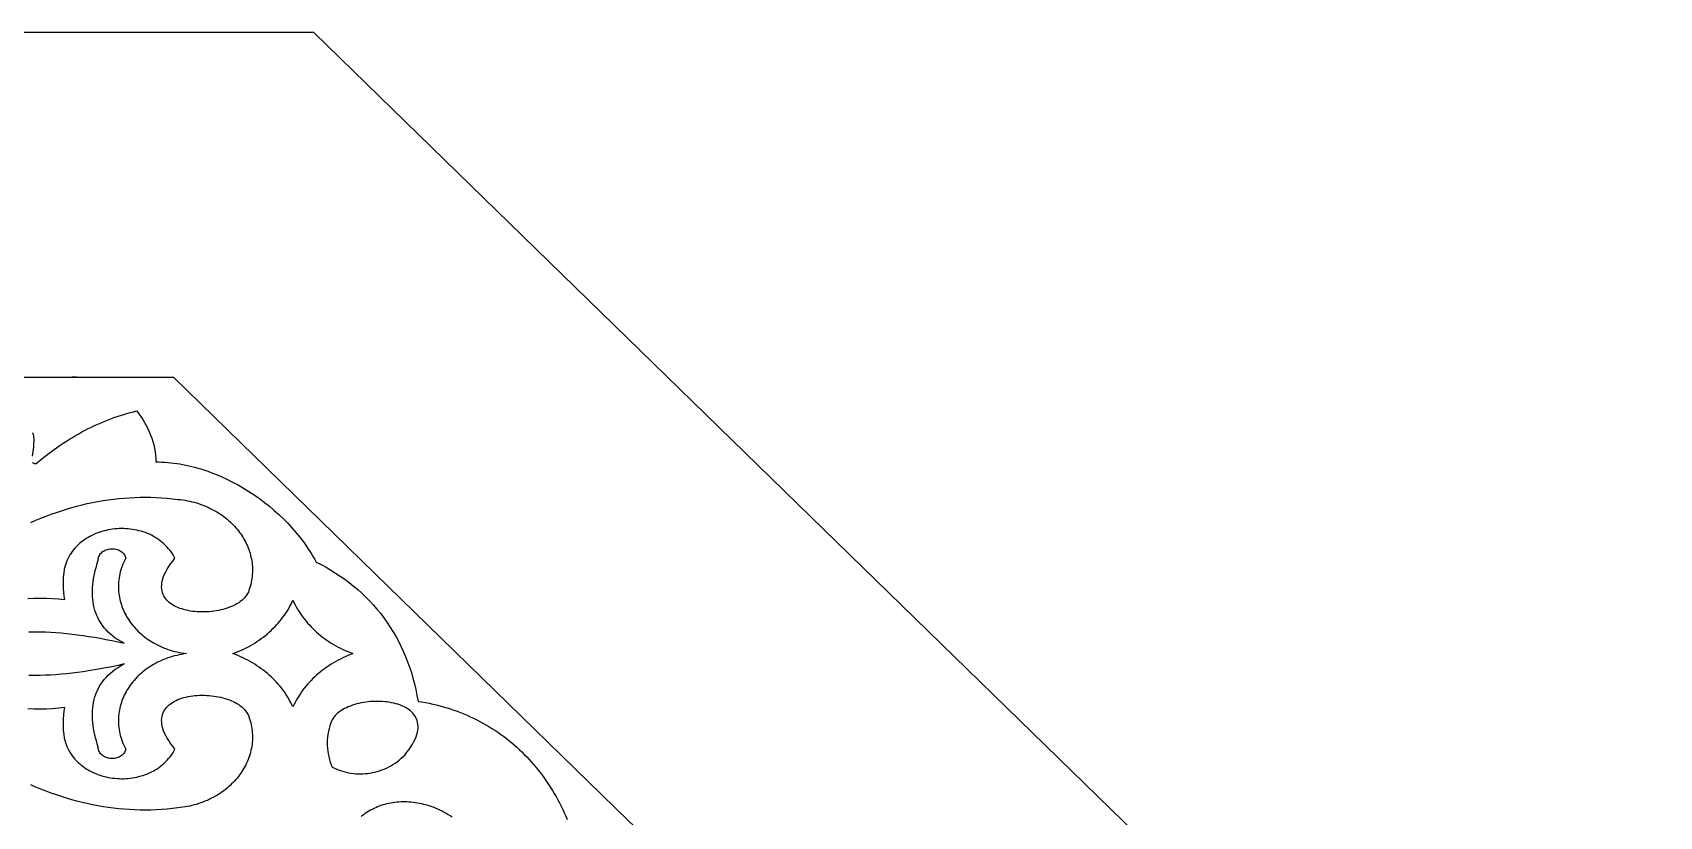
# Model space of a CAD drawing. Extents: x -335 to 335, y -262 to 262.
# Drawn here: x 99.2 to 335, y 148.9 to 262.5 of the extents above; entities that cross this region are included whole.
import ezdxf

# ---------------------------------------------------------------- set-up
doc = ezdxf.new("R2010")
doc.units = 0
doc.layers.add('LAYER_1', color=18, linetype='CONTINUOUS')

msp = doc.modelspace()

# ---------------------------------------------------------------- linework, layer by layer
at = {"layer": 'LAYER_1'}
for points in [[(335, -262.5), (335, 72.5), (140, 262.5), (-335, 262.5), (-335, -262.5)], [(185.59, 148.27), (119.67, 212.5), (-285, 212.5), (-285, -212.5), (285, -212.5), (285, 49.82), (192.78, 141.45)], [(136.95, 164.77), (136.8, 165.1), (136.64, 165.42), (136.47, 165.73), (136.3, 166.04), (136.11, 166.35), (135.91, 166.65), (135.71, 166.95), (135.5, 167.24), (135.28, 167.52), (135.05, 167.81), (134.82, 168.08), (134.57, 168.35), (134.32, 168.62), (134.06, 168.88), (133.8, 169.14), (133.52, 169.38), (133.24, 169.63), (132.95, 169.87), (132.66, 170.1), (132.36, 170.32), (132.05, 170.54), (131.74, 170.75), (131.41, 170.96), (131.09, 171.16), (130.75, 171.35), (130.41, 171.54), (130.07, 171.72), (129.72, 171.89), (129.36, 172.05), (129, 172.21), (128.63, 172.36), (128.26, 172.5), (128.63, 172.64), (129, 172.79), (129.36, 172.95), (129.72, 173.11), (130.07, 173.28), (130.41, 173.46), (130.75, 173.65), (131.09, 173.84), (131.41, 174.04), (131.74, 174.25), (132.05, 174.46), (132.36, 174.68), (132.66, 174.9), (132.95, 175.13), (133.24, 175.37), (133.52, 175.62), (133.8, 175.86), (134.06, 176.12), (134.32, 176.38), (134.57, 176.65), (134.82, 176.92), (135.05, 177.19), (135.28, 177.48), (135.5, 177.76), (135.71, 178.05), (135.91, 178.35), (136.11, 178.65), (136.3, 178.96), (136.47, 179.27), (136.64, 179.58), (136.8, 179.9), (136.95, 180.23), (137.1, 179.9), (137.26, 179.58), (137.43, 179.27), (137.61, 178.96), (137.79, 178.65), (137.99, 178.35), (138.19, 178.05), (138.4, 177.76), (138.62, 177.48), (138.85, 177.19), (139.08, 176.92), (139.33, 176.65), (139.58, 176.38), (139.84, 176.12), (140.1, 175.86), (140.38, 175.62), (140.66, 175.37), (140.95, 175.13), (141.24, 174.9), (141.54, 174.68), (141.85, 174.46), (142.17, 174.25), (142.49, 174.04), (142.81, 173.84), (143.15, 173.65), (143.49, 173.46), (143.83, 173.28), (144.18, 173.11), (144.54, 172.95), (144.9, 172.79), (145.27, 172.64), (145.64, 172.5), (145.27, 172.36), (144.9, 172.21), (144.54, 172.05), (144.18, 171.89), (143.83, 171.72), (143.49, 171.54), (143.15, 171.35), (142.81, 171.16), (142.49, 170.96), (142.17, 170.75), (141.85, 170.54), (141.54, 170.32), (141.24, 170.1), (140.95, 169.87), (140.66, 169.63), (140.38, 169.38), (140.1, 169.14), (139.84, 168.88), (139.58, 168.62), (139.33, 168.35), (139.08, 168.08), (138.85, 167.81), (138.62, 167.52), (138.4, 167.24), (138.19, 166.95), (137.99, 166.65), (137.79, 166.35), (137.61, 166.04), (137.43, 165.73), (137.26, 165.42), (137.1, 165.1)], [(142.64, 156.04), (142.96, 155.88), (143.3, 155.74), (143.63, 155.61), (143.97, 155.5), (144.32, 155.4), (144.66, 155.31), (145.01, 155.24), (145.36, 155.18), (145.71, 155.13), (146.06, 155.1), (146.41, 155.09), (146.76, 155.08), (147.11, 155.09), (147.46, 155.11), (147.81, 155.15), (148.16, 155.2), (148.5, 155.26), (148.84, 155.34), (149.18, 155.43), (149.52, 155.54), (149.85, 155.65), (150.18, 155.78), (150.51, 155.92), (150.83, 156.08), (151.14, 156.25), (151.45, 156.43), (151.75, 156.63), (152.04, 156.83), (152.33, 157.06), (152.61, 157.29), (152.89, 157.53), (153.15, 157.79), (153.15, 157.79), (153.48, 158.21), (153.78, 158.61), (154.05, 159.01), (154.28, 159.38), (154.48, 159.75), (154.65, 160.11), (154.79, 160.45), (154.9, 160.79), (154.99, 161.11), (155.05, 161.42), (155.08, 161.71), (155.08, 162), (155.06, 162.27), (155.02, 162.54), (154.95, 162.79), (154.87, 163.03), (154.76, 163.26), (154.63, 163.48), (154.48, 163.68), (154.32, 163.88), (154.14, 164.06), (153.94, 164.24), (153.72, 164.4), (153.49, 164.55), (153.25, 164.69), (152.99, 164.83), (152.72, 164.95), (152.44, 165.06), (152.15, 165.16), (151.86, 165.24), (151.55, 165.32), (151.23, 165.39), (150.91, 165.45), (150.58, 165.5), (150.25, 165.53), (149.91, 165.56), (149.57, 165.58), (149.23, 165.58), (148.89, 165.58), (148.54, 165.57), (148.2, 165.55), (147.86, 165.51), (147.52, 165.47), (147.18, 165.42), (146.84, 165.36), (146.52, 165.29), (146.19, 165.21), (145.88, 165.12), (145.57, 165.02), (145.27, 164.91), (144.97, 164.8), (144.69, 164.67), (144.42, 164.54), (144.16, 164.39), (143.92, 164.24), (143.69, 164.08), (143.47, 163.9), (143.27, 163.72), (143.08, 163.54), (142.91, 163.34), (142.76, 163.13), (142.63, 162.92), (142.52, 162.69), (142.42, 162.46), (142.29, 162.05), (142.18, 161.63), (142.09, 161.22), (142.02, 160.81), (141.96, 160.39), (141.93, 159.98), (141.92, 159.57), (141.93, 159.17), (141.95, 158.76), (142, 158.36), (142.06, 157.96), (142.14, 157.57), (142.24, 157.18), (142.35, 156.79), (142.49, 156.41)]]:
    msp.add_lwpolyline(points, close=True, dxfattribs=at)
for points in [[(106.13, 212.5), (105.56, 212.57), (104.99, 212.6)], [(99.14, 200.22), (99.3, 200.14), (99.5, 200.07), (99.72, 200.03), (100.58, 200.74), (101.45, 201.42), (102.33, 202.08), (103.21, 202.7), (103.66, 202.99), (104.11, 203.28), (104.56, 203.57), (105.01, 203.84), (105.46, 204.11), (105.92, 204.37), (106.37, 204.62), (106.83, 204.86), (107.29, 205.1), (107.75, 205.33), (108.21, 205.55), (108.68, 205.76), (109.14, 205.96), (109.61, 206.16), (110.07, 206.35), (110.54, 206.53), (111.01, 206.7), (111.48, 206.86), (111.95, 207.02), (112.42, 207.17), (112.89, 207.31), (113.36, 207.44), (113.84, 207.56), (114.31, 207.68), (114.62, 207.27), (114.92, 206.86), (115.2, 206.43), (115.46, 205.99), (115.7, 205.55), (115.93, 205.1), (116.13, 204.64), (116.32, 204.17), (116.49, 203.7), (116.64, 203.22), (116.77, 202.74), (116.87, 202.25), (116.96, 201.76), (117.02, 201.27), (117.06, 200.78), (117.08, 200.28), (117.51, 200.28), (117.95, 200.26), (118.38, 200.24), (118.82, 200.2), (119.25, 200.16), (119.69, 200.11), (120.13, 200.05), (120.56, 199.98), (121, 199.9), (121.43, 199.81), (121.87, 199.72), (122.3, 199.62), (122.73, 199.51), (123.16, 199.39), (123.59, 199.26), (124.02, 199.13), (124.45, 198.98), (124.87, 198.83), (125.3, 198.67), (125.72, 198.51), (126.55, 198.16), (127.38, 197.78), (128.2, 197.37), (129.01, 196.94), (129.8, 196.48), (130.58, 196), (131.34, 195.5), (132.09, 194.97), (132.82, 194.42), (133.54, 193.85), (134.23, 193.26), (134.91, 192.66), (135.56, 192.03), (136.19, 191.39), (136.8, 190.73), (137.38, 190.06), (137.94, 189.38), (138.47, 188.68), (138.98, 187.97), (139.22, 187.61), (139.45, 187.24), (139.68, 186.88), (139.89, 186.51), (140.11, 186.14), (140.31, 185.77), (141.04, 185.4), (141.75, 185.01), (142.45, 184.61), (143.14, 184.18), (143.81, 183.74), (144.47, 183.28), (145.11, 182.8), (145.73, 182.3), (146.34, 181.78), (146.93, 181.25), (147.5, 180.7), (148.05, 180.14), (148.59, 179.55), (149.11, 178.95), (149.62, 178.34), (150.1, 177.71), (150.56, 177.06), (151.01, 176.39), (151.44, 175.72), (151.84, 175.02), (152.23, 174.31), (152.6, 173.59), (152.94, 172.85), (153.27, 172.1), (153.57, 171.33), (153.85, 170.55), (154.11, 169.75), (154.35, 168.95), (154.57, 168.13), (154.76, 167.29), (154.93, 166.44), (155.08, 165.58), (155.62, 165.5), (156.16, 165.4), (156.69, 165.3), (157.21, 165.18), (157.73, 165.06), (158.25, 164.93), (158.76, 164.79), (159.27, 164.64), (159.77, 164.48), (160.26, 164.32), (160.75, 164.14), (161.24, 163.96), (161.72, 163.77), (162.19, 163.56), (162.66, 163.36), (163.12, 163.14), (163.58, 162.91), (164.03, 162.68), (164.48, 162.44), (164.92, 162.19), (165.36, 161.93), (165.78, 161.67), (166.21, 161.39), (166.63, 161.11), (167.04, 160.83), (167.45, 160.53), (167.85, 160.23), (168.24, 159.92), (168.63, 159.6), (169.01, 159.27), (169.39, 158.94), (169.76, 158.6), (170.12, 158.25), (170.48, 157.9), (170.83, 157.54), (171.18, 157.17), (171.52, 156.79), (171.85, 156.41), (172.18, 156.02), (172.5, 155.63), (172.81, 155.22), (173.12, 154.82), (173.42, 154.4), (173.71, 153.98), (174, 153.55), (174.28, 153.12), (174.55, 152.68), (174.82, 152.23), (175.08, 151.78), (175.33, 151.32), (175.58, 150.86), (175.82, 150.39), (176.05, 149.91), (176.27, 149.43), (176.49, 148.94), (176.7, 148.45)], [(99.21, 204.55), (99.26, 204.4), (99.3, 204.24), (99.33, 204.07), (99.36, 203.88), (99.38, 203.68), (99.38, 203.46), (99.38, 203.23), (99.37, 202.98), (99.33, 202.43), (99.25, 201.8), (99.14, 201.1)], [(98.95, 191.52), (99.69, 191.84), (100.43, 192.14), (101.17, 192.43), (101.91, 192.71), (102.66, 192.97), (103.4, 193.21), (104.15, 193.45), (104.9, 193.67), (105.65, 193.87), (106.4, 194.06), (107.15, 194.24), (107.91, 194.4), (108.67, 194.55), (109.43, 194.68), (110.19, 194.79), (110.95, 194.9), (111.71, 194.98), (112.48, 195.05), (113.25, 195.1), (114.02, 195.14), (114.8, 195.16), (115.57, 195.17), (116.35, 195.16), (117.13, 195.13), (117.91, 195.09), (118.7, 195.03), (119.48, 194.95), (120.27, 194.85), (120.62, 194.82), (120.97, 194.77), (121.31, 194.72), (121.65, 194.66), (121.99, 194.59), (122.32, 194.51), (122.64, 194.43), (122.96, 194.34), (123.28, 194.24), (123.59, 194.13), (123.9, 194.02), (124.2, 193.9), (124.5, 193.78), (124.79, 193.64), (125.07, 193.5), (125.36, 193.36), (125.63, 193.21), (125.9, 193.05), (126.17, 192.89), (126.43, 192.72), (126.68, 192.55), (126.93, 192.37), (127.17, 192.18), (127.4, 191.99), (127.63, 191.8), (127.85, 191.6), (128.07, 191.39), (128.28, 191.18), (128.48, 190.97), (128.68, 190.75), (128.87, 190.53), (129.05, 190.3), (129.22, 190.07), (129.39, 189.84), (129.55, 189.6), (129.71, 189.36), (129.85, 189.11), (129.99, 188.86), (130.12, 188.61), (130.24, 188.36), (130.36, 188.1), (130.46, 187.84), (130.56, 187.57), (130.65, 187.31), (130.74, 187.04), (130.81, 186.77), (130.87, 186.5), (130.93, 186.22), (130.98, 185.95), (131.02, 185.67), (131.05, 185.39), (131.07, 185.11), (131.08, 184.82), (131.08, 184.54), (131.08, 184.25), (131.06, 183.97), (131.03, 183.68), (131, 183.39), (130.95, 183.1), (130.9, 182.81), (130.83, 182.53), (130.76, 182.24), (130.67, 181.95), (130.58, 181.66), (130.49, 181.43), (130.38, 181.2), (130.24, 180.99), (130.09, 180.78), (129.92, 180.59), (129.74, 180.4), (129.54, 180.22), (129.32, 180.05), (129.09, 179.88), (128.84, 179.73), (128.58, 179.58), (128.31, 179.45), (128.03, 179.32), (127.74, 179.21), (127.44, 179.1), (127.13, 179), (126.81, 178.91), (126.49, 178.83), (126.16, 178.76), (125.83, 178.7), (125.49, 178.65), (125.15, 178.61), (124.81, 178.57), (124.46, 178.55), (124.12, 178.54), (123.77, 178.54), (123.43, 178.54), (123.09, 178.56), (122.75, 178.59), (122.42, 178.62), (122.09, 178.67), (121.77, 178.73), (121.46, 178.8), (121.15, 178.88), (120.85, 178.97), (120.56, 179.06), (120.28, 179.17), (120.01, 179.29), (119.76, 179.43), (119.51, 179.57), (119.28, 179.72), (119.07, 179.88), (118.87, 180.06), (118.69, 180.24), (118.52, 180.44), (118.37, 180.64), (118.25, 180.86), (118.14, 181.09), (118.05, 181.33), (117.98, 181.58), (117.94, 181.85), (117.92, 182.12), (117.93, 182.41), (117.96, 182.7), (118.02, 183.01), (118.1, 183.33), (118.21, 183.67), (118.35, 184.01), (118.52, 184.37), (118.72, 184.74), (118.96, 185.11), (119.22, 185.51), (119.52, 185.91), (119.85, 186.33), (119.69, 186.62), (119.52, 186.91), (119.33, 187.19), (119.14, 187.45), (118.93, 187.71), (118.72, 187.95), (118.5, 188.18), (118.26, 188.4), (118.02, 188.61), (117.78, 188.81), (117.52, 189), (117.26, 189.18), (116.99, 189.35), (116.71, 189.51), (116.43, 189.65), (116.14, 189.79), (115.85, 189.92), (115.56, 190.03), (115.26, 190.14), (114.95, 190.23), (114.64, 190.31), (114.33, 190.39), (114.02, 190.45), (113.7, 190.5), (113.38, 190.55), (113.06, 190.58), (112.74, 190.6), (112.42, 190.62), (112.1, 190.62), (111.78, 190.61), (111.46, 190.6), (111.14, 190.57), (110.82, 190.53), (110.5, 190.49), (110.19, 190.43), (109.88, 190.36), (109.57, 190.29), (109.26, 190.2), (108.96, 190.11), (108.66, 190), (108.37, 189.89), (108.08, 189.77), (107.8, 189.63), (107.52, 189.49), (107.25, 189.34), (106.99, 189.18), (106.73, 189.01), (106.48, 188.83), (106.24, 188.64), (106.01, 188.44), (105.78, 188.23), (105.56, 188.02), (105.36, 187.79), (105.16, 187.56), (104.97, 187.31), (104.8, 187.06), (104.63, 186.8), (104.48, 186.53), (104.33, 186.25), (104.2, 185.97), (104.09, 185.67), (103.98, 185.36), (103.89, 185.05), (103.81, 184.73), (103.73, 184.17), (103.67, 183.62), (103.63, 183.06), (103.63, 182.5), (103.64, 181.95), (103.69, 181.39), (103.76, 180.83), (103.85, 180.28), (102.99, 180.37), (102.12, 180.44), (101.23, 180.48), (100.33, 180.5), (99.42, 180.49), (98.51, 180.46)], [(98.66, 175.65), (99.59, 175.68), (100.34, 175.67), (101.09, 175.64), (101.85, 175.6), (102.61, 175.56), (103.38, 175.49), (104.16, 175.42), (104.94, 175.34), (105.73, 175.24), (106.53, 175.13), (107.34, 175), (108.17, 174.87), (109, 174.72), (109.85, 174.56), (110.72, 174.39), (111.6, 174.2), (112.49, 174), (112.04, 174.24), (111.61, 174.49), (111.21, 174.76), (110.84, 175.04), (110.49, 175.33), (110.16, 175.63), (109.86, 175.94), (109.58, 176.26), (109.33, 176.59), (109.1, 176.94), (108.89, 177.29), (108.7, 177.65), (108.53, 178.01), (108.39, 178.39), (108.26, 178.77), (108.16, 179.16), (108.07, 179.56), (108, 179.97), (107.95, 180.37), (107.92, 180.79), (107.91, 181.21), (107.91, 181.63), (107.92, 182.06), (107.96, 182.5), (108.01, 182.93), (108.07, 183.37), (108.15, 183.81), (108.24, 184.25), (108.34, 184.7), (108.46, 185.15), (108.58, 185.59), (108.72, 186.04), (108.74, 186.23), (108.77, 186.4), (108.83, 186.57), (108.9, 186.72), (108.98, 186.87), (109.08, 187), (109.19, 187.12), (109.31, 187.23), (109.45, 187.33), (109.59, 187.42), (109.74, 187.49), (109.9, 187.56), (110.06, 187.61), (110.23, 187.65), (110.4, 187.68), (110.58, 187.7), (110.75, 187.71), (110.93, 187.7), (111.1, 187.68), (111.27, 187.65), (111.44, 187.61), (111.61, 187.56), (111.76, 187.49), (111.91, 187.41), (112.06, 187.32), (112.19, 187.21), (112.31, 187.1), (112.42, 186.97), (112.52, 186.82), (112.6, 186.67), (112.67, 186.5), (112.72, 186.32), (112.58, 186.04), (112.44, 185.76), (112.32, 185.47), (112.21, 185.19), (112.1, 184.91), (112.01, 184.62), (111.93, 184.34), (111.86, 184.05), (111.8, 183.77), (111.75, 183.48), (111.71, 183.2), (111.68, 182.91), (111.66, 182.63), (111.65, 182.35), (111.65, 182.06), (111.66, 181.78), (111.68, 181.5), (111.71, 181.22), (111.75, 180.94), (111.8, 180.67), (111.86, 180.39), (111.92, 180.12), (112, 179.85), (112.08, 179.58), (112.17, 179.31), (112.27, 179.05), (112.38, 178.79), (112.5, 178.53), (112.63, 178.28), (112.76, 178.02), (112.9, 177.78), (113.06, 177.53), (113.21, 177.29), (113.38, 177.05), (113.56, 176.82), (113.74, 176.59), (113.93, 176.37), (114.12, 176.15), (114.33, 175.93), (114.54, 175.72), (114.76, 175.51), (114.99, 175.31), (115.22, 175.12), (115.46, 174.93), (115.7, 174.74), (115.96, 174.56), (116.22, 174.39), (116.48, 174.22), (116.75, 174.06), (117.03, 173.91), (117.32, 173.76), (117.61, 173.62), (117.91, 173.48), (118.21, 173.35), (118.52, 173.23), (118.83, 173.12), (119.15, 173.02), (119.47, 172.92), (119.8, 172.83), (120.14, 172.75), (120.48, 172.67), (120.82, 172.61), (121.18, 172.55), (121.53, 172.5), (121.18, 172.45), (120.82, 172.39), (120.48, 172.33), (120.14, 172.25), (119.8, 172.17), (119.47, 172.08), (119.15, 171.98), (118.83, 171.88), (118.52, 171.77), (118.21, 171.65), (117.91, 171.52), (117.61, 171.38), (117.32, 171.24), (117.03, 171.09), (116.75, 170.94), (116.48, 170.78), (116.22, 170.61), (115.96, 170.44), (115.7, 170.26), (115.46, 170.07), (115.22, 169.88), (114.99, 169.69), (114.76, 169.49), (114.54, 169.28), (114.33, 169.07), (114.12, 168.85), (113.93, 168.63), (113.74, 168.41), (113.56, 168.18), (113.38, 167.95), (113.21, 167.71), (113.06, 167.47), (112.9, 167.22), (112.76, 166.98), (112.63, 166.72), (112.5, 166.47), (112.38, 166.21), (112.27, 165.95), (112.17, 165.69), (112.08, 165.42), (112, 165.15), (111.92, 164.88), (111.86, 164.61), (111.8, 164.33), (111.75, 164.06), (111.71, 163.78), (111.68, 163.5), (111.66, 163.22), (111.65, 162.94), (111.65, 162.65), (111.66, 162.37), (111.68, 162.09), (111.71, 161.8), (111.75, 161.52), (111.8, 161.23), (111.86, 160.95), (111.93, 160.66), (112.01, 160.38), (112.1, 160.09), (112.21, 159.81), (112.32, 159.53), (112.44, 159.24), (112.58, 158.96), (112.72, 158.68), (112.67, 158.5), (112.6, 158.33), (112.52, 158.18), (112.42, 158.03), (112.31, 157.9), (112.19, 157.79), (112.06, 157.68), (111.91, 157.59), (111.76, 157.51), (111.61, 157.44), (111.44, 157.39), (111.27, 157.35), (111.1, 157.32), (110.93, 157.3), (110.75, 157.29), (110.58, 157.3), (110.4, 157.32), (110.23, 157.35), (110.06, 157.39), (109.9, 157.44), (109.74, 157.51), (109.59, 157.58), (109.45, 157.67), (109.31, 157.77), (109.19, 157.88), (109.08, 158), (108.98, 158.13), (108.9, 158.28), (108.83, 158.43), (108.77, 158.6), (108.74, 158.77), (108.72, 158.96), (108.58, 159.41), (108.46, 159.85), (108.34, 160.3), (108.24, 160.75), (108.15, 161.19), (108.07, 161.63), (108.01, 162.07), (107.96, 162.5), (107.92, 162.94), (107.91, 163.37), (107.91, 163.79), (107.92, 164.21), (107.95, 164.63), (108, 165.03), (108.07, 165.44), (108.16, 165.84), (108.26, 166.23), (108.39, 166.61), (108.53, 166.99), (108.7, 167.35), (108.89, 167.71), (109.1, 168.06), (109.33, 168.41), (109.58, 168.74), (109.86, 169.06), (110.16, 169.37), (110.49, 169.67), (110.84, 169.96), (111.21, 170.24), (111.61, 170.51), (112.04, 170.76), (112.49, 171), (111.6, 170.8), (110.72, 170.61), (109.85, 170.44), (109, 170.28), (108.17, 170.13), (107.34, 170), (106.53, 169.87), (105.73, 169.76), (104.94, 169.66), (104.16, 169.58), (103.38, 169.51), (102.61, 169.44), (101.85, 169.4), (101.09, 169.36), (100.34, 169.33), (99.59, 169.32), (98.66, 169.35)], [(98.51, 164.54), (99.42, 164.51), (100.33, 164.5), (101.23, 164.52), (102.12, 164.56), (102.99, 164.63), (103.85, 164.72), (103.76, 164.17), (103.69, 163.61), (103.64, 163.05), (103.63, 162.5), (103.63, 161.94), (103.67, 161.38), (103.73, 160.83), (103.81, 160.27), (103.89, 159.95), (103.98, 159.64), (104.09, 159.33), (104.2, 159.03), (104.33, 158.75), (104.48, 158.47), (104.63, 158.2), (104.8, 157.94), (104.97, 157.69), (105.16, 157.44), (105.36, 157.21), (105.56, 156.98), (105.78, 156.77), (106.01, 156.56), (106.24, 156.36), (106.48, 156.17), (106.73, 155.99), (106.99, 155.82), (107.25, 155.66), (107.52, 155.51), (107.8, 155.37), (108.08, 155.23), (108.37, 155.11), (108.66, 155), (108.96, 154.89), (109.26, 154.8), (109.57, 154.71), (109.88, 154.64), (110.19, 154.57), (110.5, 154.51), (110.82, 154.47), (111.14, 154.43), (111.46, 154.4), (111.78, 154.39), (112.1, 154.38), (112.42, 154.38), (112.74, 154.4), (113.06, 154.42), (113.38, 154.45), (113.7, 154.5), (114.02, 154.55), (114.33, 154.61), (114.64, 154.69), (114.95, 154.77), (115.26, 154.86), (115.56, 154.97), (115.85, 155.08), (116.14, 155.21), (116.43, 155.35), (116.71, 155.49), (116.99, 155.65), (117.26, 155.82), (117.52, 156), (117.78, 156.19), (118.02, 156.39), (118.26, 156.6), (118.5, 156.82), (118.72, 157.05), (118.93, 157.29), (119.14, 157.55), (119.33, 157.81), (119.52, 158.09), (119.69, 158.38), (119.85, 158.67), (119.52, 159.09), (119.22, 159.49), (118.96, 159.89), (118.72, 160.26), (118.52, 160.63), (118.35, 160.99), (118.21, 161.33), (118.1, 161.67), (118.02, 161.99), (117.96, 162.3), (117.93, 162.59), (117.92, 162.88), (117.94, 163.15), (117.98, 163.42), (118.05, 163.67), (118.14, 163.91), (118.25, 164.14), (118.37, 164.36), (118.52, 164.56), (118.69, 164.76), (118.87, 164.94), (119.07, 165.12), (119.28, 165.28), (119.51, 165.43), (119.76, 165.57), (120.01, 165.71), (120.28, 165.83), (120.56, 165.94), (120.85, 166.03), (121.15, 166.12), (121.46, 166.2), (121.77, 166.27), (122.09, 166.33), (122.42, 166.38), (122.75, 166.41), (123.09, 166.44), (123.43, 166.46), (123.77, 166.46), (124.12, 166.46), (124.46, 166.45), (124.81, 166.43), (125.15, 166.39), (125.49, 166.35), (125.83, 166.3), (126.16, 166.24), (126.49, 166.17), (126.81, 166.09), (127.13, 166), (127.44, 165.9), (127.74, 165.79), (128.03, 165.68), (128.31, 165.55), (128.58, 165.42), (128.84, 165.27), (129.09, 165.12), (129.32, 164.95), (129.54, 164.78), (129.74, 164.6), (129.92, 164.41), (130.09, 164.22), (130.24, 164.01), (130.38, 163.8), (130.49, 163.57), (130.58, 163.34), (130.67, 163.05), (130.76, 162.76), (130.83, 162.47), (130.9, 162.19), (130.95, 161.9), (131, 161.61), (131.03, 161.32), (131.06, 161.03), (131.08, 160.75), (131.08, 160.46), (131.08, 160.18), (131.07, 159.89), (131.05, 159.61), (131.02, 159.33), (130.98, 159.05), (130.93, 158.78), (130.87, 158.5), (130.81, 158.23), (130.74, 157.96), (130.65, 157.69), (130.56, 157.43), (130.46, 157.16), (130.36, 156.9), (130.24, 156.64), (130.12, 156.39), (129.99, 156.14), (129.85, 155.89), (129.71, 155.64), (129.55, 155.4), (129.39, 155.16), (129.22, 154.93), (129.05, 154.7), (128.87, 154.47), (128.68, 154.25), (128.48, 154.03), (128.28, 153.82), (128.07, 153.61), (127.85, 153.4), (127.63, 153.2), (127.4, 153.01), (127.17, 152.82), (126.93, 152.63), (126.68, 152.45), (126.43, 152.28), (126.17, 152.11), (125.9, 151.95), (125.63, 151.79), (125.36, 151.64), (125.07, 151.5), (124.79, 151.36), (124.5, 151.22), (124.2, 151.1), (123.9, 150.98), (123.59, 150.87), (123.28, 150.76), (122.96, 150.66), (122.64, 150.57), (122.32, 150.49), (121.99, 150.41), (121.65, 150.34), (121.31, 150.28), (120.97, 150.23), (120.62, 150.18), (120.27, 150.15), (119.48, 150.05), (118.7, 149.97), (117.91, 149.91), (117.13, 149.87), (116.35, 149.84), (115.57, 149.83), (114.8, 149.84), (114.02, 149.86), (113.25, 149.9), (112.48, 149.95), (111.71, 150.02), (110.95, 150.1), (110.19, 150.21), (109.43, 150.32), (108.67, 150.45), (107.91, 150.6), (107.15, 150.76), (106.4, 150.94), (105.65, 151.13), (104.9, 151.33), (104.15, 151.55), (103.4, 151.79), (102.66, 152.03), (101.91, 152.29), (101.17, 152.57), (100.43, 152.86), (99.69, 153.16), (98.95, 153.48)], [(146.82, 148.9), (147.04, 149.07), (147.26, 149.24), (147.49, 149.41), (147.73, 149.56), (147.97, 149.71), (148.21, 149.85), (148.46, 149.98), (148.71, 150.11), (148.96, 150.22), (149.22, 150.33), (149.49, 150.44), (149.75, 150.53), (150.02, 150.62), (150.3, 150.7), (150.57, 150.77), (150.85, 150.83), (151.13, 150.89), (151.42, 150.93), (151.7, 150.97), (151.99, 151.01), (152.28, 151.03), (152.58, 151.05), (152.87, 151.06), (153.17, 151.06), (153.47, 151.05), (153.76, 151.04), (154.06, 151.01), (154.36, 150.98), (154.67, 150.94), (154.97, 150.9), (155.27, 150.84), (155.57, 150.78), (155.87, 150.71), (156.18, 150.63), (156.48, 150.54), (156.78, 150.44), (157.08, 150.34), (157.38, 150.23), (157.68, 150.11), (157.98, 149.98), (158.28, 149.84), (158.57, 149.7), (158.87, 149.55), (159.16, 149.38), (159.45, 149.21), (159.74, 149.04), (160.02, 148.85)]]:
    msp.add_lwpolyline(points, dxfattribs=at)

doc.saveas('drawing.dxf')
